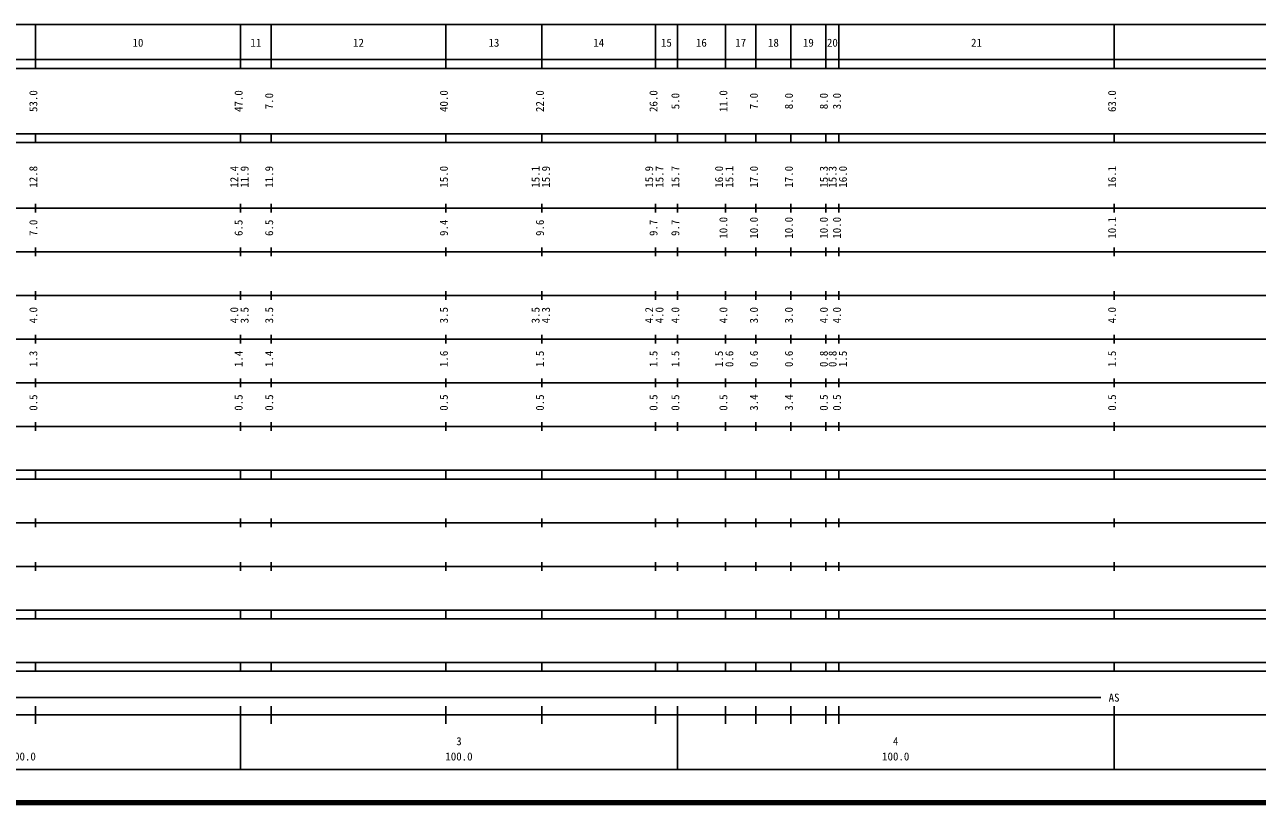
# Model space of a CAD drawing. Units: millimetres, scale not verified. Extents: x 40000 to 680000, y 20000 to 380000.
# Drawn here: x 255014 to 537267, y 20000 to 198000 of the extents above; entities that cross this region are included whole.
import ezdxf
from ezdxf.enums import TextEntityAlignment as Align

# ---------------------------------------------------------------- set-up
doc = ezdxf.new("R2010")
doc.units = ezdxf.units.MM
doc.header["$LTSCALE"] = 1000
doc.layers.add('M-TTL', color=2, linetype='Continuous', lineweight=140)
doc.layers.add('M-TTL-BAND', color=7, linetype='Continuous', lineweight=25)
doc.styles.add('ＭＳ ゴシック', font='')
doc.styles.get('ＭＳ ゴシック').set_extended_font_data('MS Gothic')

msp = doc.modelspace()

# ---------------------------------------------------------------- linework, layer by layer
at = {"layer": 'M-TTL'}
msp.add_line((40000, 20000), (680000, 20000), dxfattribs=at)
at = {"layer": 'M-TTL-BAND'}
for p, q in [((104460, 198000), (579000, 198000)), ((257460, 188000), (257460, 198000)), ((304460, 188000), (304460, 198000)), ((311460, 188000), (311460, 198000)), ((351460, 188000), (351460, 198000)), ((373460, 188000), (373460, 198000)), ((399460, 188000), (399460, 198000)), ((404460, 188000), (404460, 198000)), ((415460, 188000), (415460, 198000)), ((422460, 188000), (422460, 198000)), ((430460, 188000), (430460, 198000)), ((438460, 188000), (438460, 198000)), ((441460, 188000), (441460, 198000)), ((504460, 188000), (504460, 198000)), ((40000, 190000), (579000, 190000)), ((40000, 188000), (579000, 188000)), ((40000, 173000), (579000, 173000)), ((257460, 171000), (257460, 173000)), ((304460, 171000), (304460, 173000)), ((311460, 171000), (311460, 173000)), ((351460, 171000), (351460, 173000)), ((373460, 171000), (373460, 173000)), ((399460, 171000), (399460, 173000)), ((404460, 171000), (404460, 173000)), ((415460, 171000), (415460, 173000)), ((422460, 171000), (422460, 173000)), ((430460, 171000), (430460, 173000)), ((438460, 171000), (438460, 173000)), ((441460, 171000), (441460, 173000)), ((504460, 171000), (504460, 173000)), ((40000, 171000), (579000, 171000)), ((40000, 156000), (579000, 156000)), ((257460, 155000), (257460, 157000)), ((304460, 155000), (304460, 157000)), ((311460, 155000), (311460, 157000)), ((351460, 155000), (351460, 157000)), ((373460, 155000), (373460, 157000)), ((399460, 155000), (399460, 157000)), ((404460, 155000), (404460, 157000)), ((415460, 155000), (415460, 157000)), ((422460, 155000), (422460, 157000)), ((430460, 155000), (430460, 157000)), ((438460, 155000), (438460, 157000)), ((441460, 155000), (441460, 157000)), ((504460, 155000), (504460, 157000)), ((257460, 145000), (257460, 147000)), ((304460, 145000), (304460, 147000)), ((311460, 145000), (311460, 147000)), ((351460, 145000), (351460, 147000)), ((373460, 145000), (373460, 147000)), ((399460, 145000), (399460, 147000)), ((404460, 145000), (404460, 147000)), ((415460, 145000), (415460, 147000)), ((422460, 145000), (422460, 147000)), ((430460, 145000), (430460, 147000)), ((438460, 145000), (438460, 147000)), ((441460, 145000), (441460, 147000)), ((504460, 145000), (504460, 147000)), ((46000, 146000), (579000, 146000)), ((52000, 136000), (579000, 136000)), ((257460, 135000), (257460, 137000)), ((304460, 135000), (304460, 137000)), ((311460, 135000), (311460, 137000)), ((351460, 135000), (351460, 137000)), ((373460, 135000), (373460, 137000)), ((399460, 135000), (399460, 137000)), ((404460, 135000), (404460, 137000)), ((415460, 135000), (415460, 137000)), ((422460, 135000), (422460, 137000)), ((430460, 135000), (430460, 137000)), ((438460, 135000), (438460, 137000)), ((441460, 135000), (441460, 137000)), ((504460, 135000), (504460, 137000)), ((46000, 126000), (579000, 126000)), ((257460, 125000), (257460, 127000)), ((304460, 125000), (304460, 127000)), ((311460, 125000), (311460, 127000)), ((351460, 125000), (351460, 127000)), ((373460, 125000), (373460, 127000)), ((399460, 125000), (399460, 127000)), ((404460, 125000), (404460, 127000)), ((415460, 125000), (415460, 127000)), ((422460, 125000), (422460, 127000)), ((430460, 125000), (430460, 127000)), ((438460, 125000), (438460, 127000)), ((441460, 125000), (441460, 127000)), ((504460, 125000), (504460, 127000)), ((52000, 116000), (579000, 116000)), ((257460, 115000), (257460, 117000)), ((304460, 115000), (304460, 117000)), ((311460, 115000), (311460, 117000)), ((351460, 115000), (351460, 117000)), ((373460, 115000), (373460, 117000)), ((399460, 115000), (399460, 117000)), ((404460, 115000), (404460, 117000)), ((415460, 115000), (415460, 117000)), ((422460, 115000), (422460, 117000)), ((430460, 115000), (430460, 117000)), ((438460, 115000), (438460, 117000)), ((441460, 115000), (441460, 117000)), ((504460, 115000), (504460, 117000)), ((46000, 106000), (579000, 106000)), ((257460, 105000), (257460, 107000)), ((304460, 105000), (304460, 107000)), ((311460, 105000), (311460, 107000)), ((351460, 105000), (351460, 107000)), ((373460, 105000), (373460, 107000)), ((399460, 105000), (399460, 107000)), ((404460, 105000), (404460, 107000)), ((415460, 105000), (415460, 107000)), ((422460, 105000), (422460, 107000)), ((430460, 105000), (430460, 107000)), ((438460, 105000), (438460, 107000)), ((441460, 105000), (441460, 107000)), ((504460, 105000), (504460, 107000)), ((40000, 96000), (579000, 96000)), ((257460, 94000), (257460, 96000)), ((304460, 94000), (304460, 96000)), ((311460, 94000), (311460, 96000)), ((351460, 94000), (351460, 96000)), ((373460, 94000), (373460, 96000)), ((399460, 94000), (399460, 96000)), ((404460, 94000), (404460, 96000)), ((415460, 94000), (415460, 96000)), ((422460, 94000), (422460, 96000)), ((430460, 94000), (430460, 96000)), ((438460, 94000), (438460, 96000)), ((441460, 94000), (441460, 96000)), ((504460, 94000), (504460, 96000)), ((40000, 94000), (579000, 94000)), ((257460, 83000), (257460, 85000)), ((304460, 83000), (304460, 85000)), ((311460, 83000), (311460, 85000)), ((351460, 83000), (351460, 85000)), ((373460, 83000), (373460, 85000)), ((399460, 83000), (399460, 85000)), ((404460, 83000), (404460, 85000)), ((415460, 83000), (415460, 85000)), ((422460, 83000), (422460, 85000)), ((430460, 83000), (430460, 85000)), ((438460, 83000), (438460, 85000)), ((441460, 83000), (441460, 85000)), ((504460, 83000), (504460, 85000)), ((49000, 84000), (579000, 84000)), ((40000, 74000), (579000, 74000)), ((257460, 73000), (257460, 75000)), ((304460, 73000), (304460, 75000)), ((311460, 73000), (311460, 75000)), ((351460, 73000), (351460, 75000)), ((373460, 73000), (373460, 75000)), ((399460, 73000), (399460, 75000)), ((404460, 73000), (404460, 75000)), ((415460, 73000), (415460, 75000)), ((422460, 73000), (422460, 75000)), ((430460, 73000), (430460, 75000)), ((438460, 73000), (438460, 75000)), ((441460, 73000), (441460, 75000)), ((504460, 73000), (504460, 75000)), ((40000, 64000), (579000, 64000)), ((257460, 62000), (257460, 64000)), ((304460, 62000), (304460, 64000)), ((311460, 62000), (311460, 64000)), ((351460, 62000), (351460, 64000)), ((373460, 62000), (373460, 64000)), ((399460, 62000), (399460, 64000)), ((404460, 62000), (404460, 64000)), ((415460, 62000), (415460, 64000)), ((422460, 62000), (422460, 64000)), ((430460, 62000), (430460, 64000)), ((438460, 62000), (438460, 64000)), ((441460, 62000), (441460, 64000)), ((504460, 62000), (504460, 64000)), ((40000, 62000), (579000, 62000)), ((40000, 52000), (579000, 52000)), ((257460, 50000), (257460, 52000)), ((304460, 50000), (304460, 52000)), ((311460, 50000), (311460, 52000)), ((351460, 50000), (351460, 52000)), ((373460, 50000), (373460, 52000)), ((399460, 50000), (399460, 52000)), ((404460, 50000), (404460, 52000)), ((415460, 50000), (415460, 52000)), ((422460, 50000), (422460, 52000)), ((430460, 50000), (430460, 52000)), ((438460, 50000), (438460, 52000)), ((441460, 50000), (441460, 52000)), ((504460, 50000), (504460, 52000)), ((40000, 50000), (579000, 50000)), ((107460, 44000), (501460, 44000)), ((40000, 40000), (579000, 40000)), ((257460, 38000), (257460, 42000)), ((304460, 27500), (304460, 42000)), ((311460, 38000), (311460, 42000)), ((351460, 38000), (351460, 42000)), ((373460, 38000), (373460, 42000)), ((399460, 38000), (399460, 42000)), ((404460, 27500), (404460, 42000)), ((415460, 38000), (415460, 42000)), ((422460, 38000), (422460, 42000)), ((430460, 38000), (430460, 42000)), ((438460, 38000), (438460, 42000)), ((441460, 38000), (441460, 42000)), ((504460, 27500), (504460, 42000)), ((104460, 27500), (579000, 27500))]:
    msp.add_line(p, q, dxfattribs=at)

# ---------------------------------------------------------------- texts
at = {"layer": 'M-TTL-BAND', "style": 'ＭＳ ゴシック'}
for s, p in [('10', (280960, 192405)), ('12', (331460, 192405)), ('13', (362460, 192405)), ('16', (409960, 192405)), ('18', (426460, 192405)), ('19', (434460, 192405)), ('20', (439960, 192405)), ('21', (472960, 192405)), ('11', (307960, 192405)), ('14', (386460, 192405)), ('15', (401960, 192405)), ('17', (418960, 192405)), ('AS', (504460, 42500)), ('3', (354460, 32523)), ('4', (454460, 32523)), ('100.0', (254460, 29033)), ('100.0', (354460, 29033)), ('100.0', (454460, 29033))]:
    msp.add_text(s, height=1833, dxfattribs=at).set_placement(p, align=Align.BOTTOM_CENTER)
for s, p in [('53.0', (258460, 180500)), ('47.0', (305460, 180500)), ('7.0', (312460, 180500)), ('40.0', (352460, 180500)), ('22.0', (374460, 180500)), ('26.0', (400460, 180500)), ('5.0', (405460, 180500)), ('11.0', (416460, 180500)), ('7.0', (423460, 180500)), ('8.0', (431460, 180500)), ('8.0', (439460, 180500)), ('3.0', (442460, 180500)), ('63.0', (505460, 180500)), ('12.8', (258460, 163174)), ('12.4', (304460, 163174)), ('11.9', (306830, 163174)), ('11.9', (312460, 163174)), ('15.0', (352460, 163174)), ('15.1', (373460, 163174)), ('15.9', (375830, 163174)), ('15.9', (399460, 163174)), ('15.7', (401830, 163174)), ('15.7', (405460, 163174)), ('16.0', (415460, 163174)), ('15.1', (417830, 163174)), ('17.0', (423460, 163174)), ('17.0', (431460, 163174)), ('15.3', (439460, 163174)), ('15.3', (441460, 163174)), ('16.0', (443830, 163174)), ('16.1', (505460, 163174)), ('7.0', (258460, 151500)), ('6.5', (305460, 151500)), ('6.5', (312460, 151500)), ('9.4', (352460, 151500)), ('9.6', (374460, 151500)), ('9.7', (400460, 151500)), ('9.7', (405460, 151500)), ('10.0', (416460, 151500)), ('10.0', (423460, 151500)), ('10.0', (431460, 151500)), ('10.0', (439460, 151500)), ('10.0', (442460, 151500)), ('10.1', (505460, 151500)), ('4.0', (258460, 131500)), ('4.0', (304460, 131500)), ('3.5', (306830, 131500)), ('3.5', (312460, 131500)), ('3.5', (352460, 131500)), ('3.5', (373460, 131500)), ('4.3', (375830, 131500)), ('4.2', (399460, 131500)), ('4.0', (401830, 131500)), ('4.0', (405460, 131500)), ('4.0', (416460, 131500)), ('3.0', (423460, 131500)), ('3.0', (431460, 131500)), ('4.0', (439460, 131500)), ('4.0', (442460, 131500)), ('4.0', (505460, 131500)), ('1.3', (258460, 121500)), ('1.4', (305460, 121500)), ('1.4', (312460, 121500)), ('1.6', (352460, 121500)), ('1.5', (374460, 121500)), ('1.5', (400460, 121500)), ('1.5', (405460, 121500)), ('1.5', (415460, 121500)), ('0.6', (417830, 121500)), ('0.6', (423460, 121500)), ('0.6', (431460, 121500)), ('0.8', (439460, 121500)), ('0.8', (441460, 121500)), ('1.5', (443830, 121500)), ('1.5', (505460, 121500)), ('0.5', (258460, 111500)), ('0.5', (305460, 111500)), ('0.5', (312460, 111500)), ('0.5', (352460, 111500)), ('0.5', (374460, 111500)), ('0.5', (400460, 111500)), ('0.5', (405460, 111500)), ('0.5', (416460, 111500)), ('3.4', (423460, 111500)), ('3.4', (431460, 111500)), ('0.5', (439460, 111500)), ('0.5', (442460, 111500)), ('0.5', (505460, 111500))]:
    msp.add_text(s, height=1833, rotation=90, dxfattribs=at).set_placement(p, align=Align.BOTTOM_CENTER)

doc.saveas('drawing.dxf')
